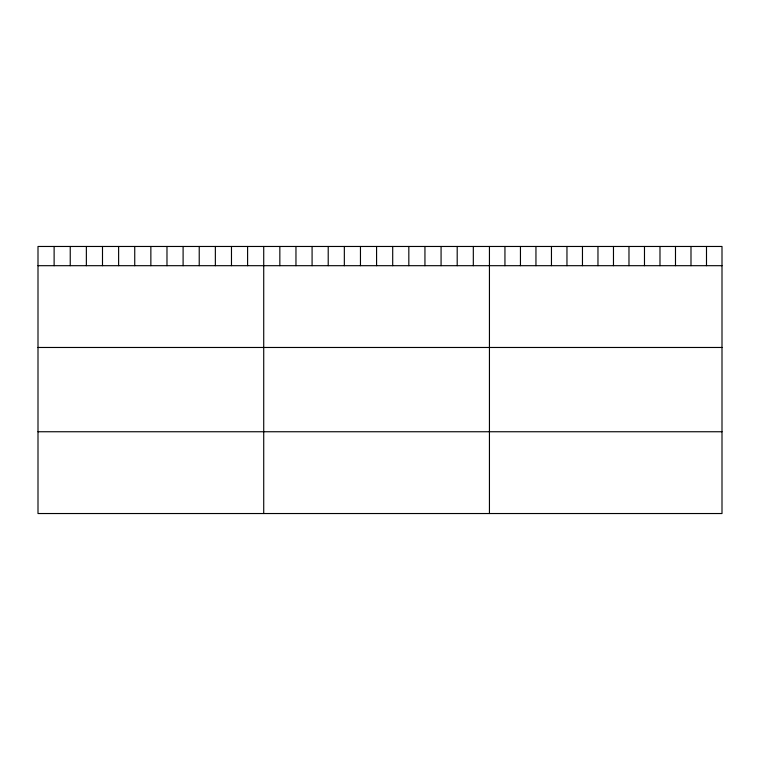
<?xml version="1.0" encoding="UTF-8"?>
<svg xmlns="http://www.w3.org/2000/svg" width="760" height="760" viewBox="0 0 760 760"><rect width="100%" height="100%" fill="white"/><g stroke="black" fill="none" stroke-linecap="round" stroke-linejoin="round"><path stroke-width="1.14" d="M722 265.687L722 513.532L38 513.532L38 246.468L722 246.468L722 265.687L38 265.687M38 347.472L722 347.472M38 431.747L722 431.747M706.496 246.468L706.496 265.687M690.992 246.468L690.992 265.687M675.488 246.468L675.488 265.687M659.984 246.468L659.984 265.687M644.48 246.468L644.48 265.687M628.976 246.468L628.976 265.687M613.472 246.468L613.472 265.687M597.968 246.468L597.968 265.687M582.464 246.468L582.464 265.687M566.96 246.468L566.96 265.687M551.456 246.468L551.456 265.687M535.952 246.468L535.952 265.687M520.448 246.468L520.448 265.687M504.944 246.468L504.944 265.687M489.44 246.468L489.44 513.532M473.318 246.468L473.318 265.687M457.197 246.468L457.197 265.687M441.075 246.468L441.075 265.687M424.945 246.468L424.945 265.687M408.823 246.468L408.823 265.687M392.702 246.468L392.702 265.687M376.58 246.468L376.58 265.687M360.459 246.468L360.459 265.687M344.337 246.468L344.337 265.687M328.216 246.468L328.216 265.687M312.084 246.468L312.084 265.687M295.963 246.468L295.963 265.687M279.841 246.468L279.841 265.687M263.72 246.468L263.72 513.532M247.598 246.468L247.598 265.687M231.477 246.468L231.477 265.687M215.355 246.468L215.355 265.687M199.225 246.468L199.225 265.687M183.103 246.468L183.103 265.687M166.982 246.468L166.982 265.687M150.86 246.468L150.86 265.687M134.739 246.468L134.739 265.687M118.617 246.468L118.617 265.687M102.495 246.468L102.495 265.687M86.364 246.468L86.364 265.687M70.243 246.468L70.243 265.687M54.121 246.468L54.121 265.687"/></g></svg>
